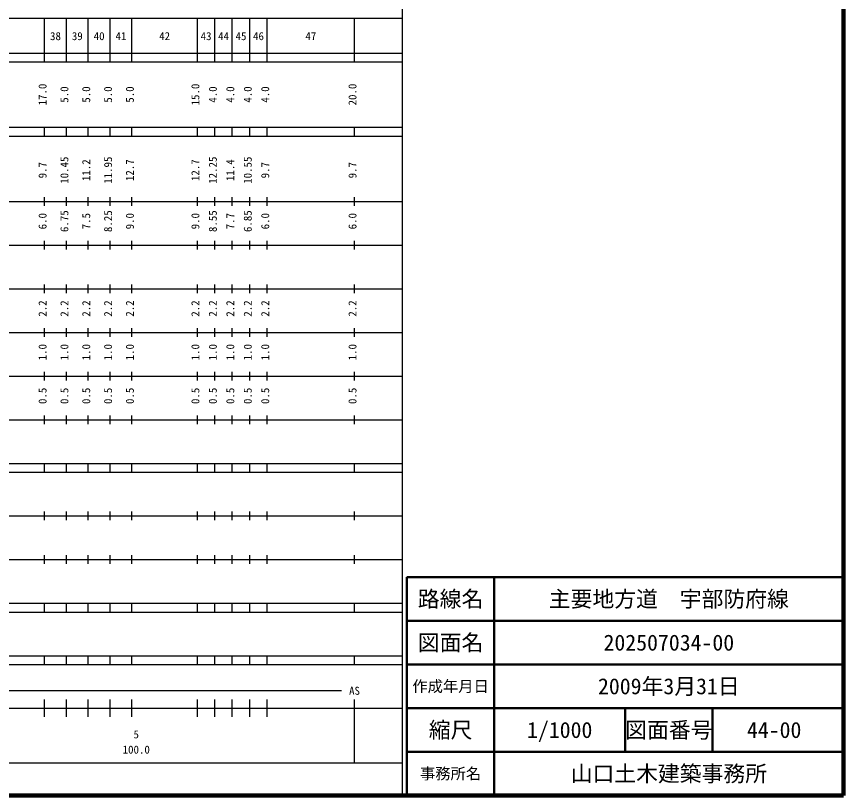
# Model space of a CAD drawing. Units: millimetres on the paper, enlarged 1000 times. Extents: x 40000 to 680000, y 20000 to 380000.
# Drawn here: x 490578 to 680000, y 20000 to 198357 of the extents above; entities that cross this region are included whole.
import ezdxf
from ezdxf.enums import TextEntityAlignment as Align

# ---------------------------------------------------------------- set-up
doc = ezdxf.new("R2010")
doc.units = ezdxf.units.MM
doc.header["$LTSCALE"] = 1000
for name, color, linetype, lineweight in [('M-TTL', 2, 'Continuous', 140), ('M-TTL-BAND', 7, 'Continuous', 25), ('M-TTL-FRAM', 2, 'Continuous', 50), ('M-TTL-LINE', 7, 'Continuous', 50)]:
    doc.layers.add(name, color=color, linetype=linetype, lineweight=lineweight)
doc.layers.add('M-TTL-TXT', color=7, linetype='Continuous')
doc.styles.add('ＭＳ ゴシック', font='')
doc.styles.get('ＭＳ ゴシック').set_extended_font_data('MS Gothic')

msp = doc.modelspace()

# ---------------------------------------------------------------- linework, layer by layer
at = {"layer": 'M-TTL'}
for p, q in [((680000, 20000), (680000, 380000)), ((40000, 20000), (680000, 20000))]:
    msp.add_line(p, q, dxfattribs=at)
at = {"layer": 'M-TTL-BAND'}
for p, q in [((579000, 20000), (579000, 370000)), ((68000, 198000), (579000, 198000)), ((497000, 188000), (497000, 198000)), ((502000, 188000), (502000, 198000)), ((507000, 188000), (507000, 198000)), ((512000, 188000), (512000, 198000)), ((517000, 188000), (517000, 198000)), ((532000, 188000), (532000, 198000)), ((536000, 188000), (536000, 198000)), ((540000, 188000), (540000, 198000)), ((544000, 188000), (544000, 198000)), ((548000, 188000), (548000, 198000)), ((568000, 188000), (568000, 198000)), ((40000, 190000), (579000, 190000)), ((40000, 188000), (579000, 188000)), ((40000, 173000), (579000, 173000)), ((497000, 171000), (497000, 173000)), ((502000, 171000), (502000, 173000)), ((507000, 171000), (507000, 173000)), ((512000, 171000), (512000, 173000)), ((517000, 171000), (517000, 173000)), ((532000, 171000), (532000, 173000)), ((536000, 171000), (536000, 173000)), ((540000, 171000), (540000, 173000)), ((544000, 171000), (544000, 173000)), ((548000, 171000), (548000, 173000)), ((568000, 171000), (568000, 173000)), ((40000, 171000), (579000, 171000)), ((40000, 156000), (579000, 156000)), ((497000, 155000), (497000, 157000)), ((502000, 155000), (502000, 157000)), ((507000, 155000), (507000, 157000)), ((512000, 155000), (512000, 157000)), ((517000, 155000), (517000, 157000)), ((532000, 155000), (532000, 157000)), ((536000, 155000), (536000, 157000)), ((540000, 155000), (540000, 157000)), ((544000, 155000), (544000, 157000)), ((548000, 155000), (548000, 157000)), ((568000, 155000), (568000, 157000)), ((46000, 146000), (579000, 146000)), ((497000, 145000), (497000, 147000)), ((502000, 145000), (502000, 147000)), ((507000, 145000), (507000, 147000)), ((512000, 145000), (512000, 147000)), ((517000, 145000), (517000, 147000)), ((532000, 145000), (532000, 147000)), ((536000, 145000), (536000, 147000)), ((540000, 145000), (540000, 147000)), ((544000, 145000), (544000, 147000)), ((548000, 145000), (548000, 147000)), ((568000, 145000), (568000, 147000)), ((497000, 135000), (497000, 137000)), ((502000, 135000), (502000, 137000)), ((507000, 135000), (507000, 137000)), ((512000, 135000), (512000, 137000)), ((517000, 135000), (517000, 137000)), ((532000, 135000), (532000, 137000)), ((536000, 135000), (536000, 137000)), ((540000, 135000), (540000, 137000)), ((544000, 135000), (544000, 137000)), ((548000, 135000), (548000, 137000)), ((568000, 135000), (568000, 137000)), ((52000, 136000), (579000, 136000)), ((497000, 125000), (497000, 127000)), ((502000, 125000), (502000, 127000)), ((507000, 125000), (507000, 127000)), ((512000, 125000), (512000, 127000)), ((517000, 125000), (517000, 127000)), ((532000, 125000), (532000, 127000)), ((536000, 125000), (536000, 127000)), ((540000, 125000), (540000, 127000)), ((544000, 125000), (544000, 127000)), ((548000, 125000), (548000, 127000)), ((568000, 125000), (568000, 127000)), ((46000, 126000), (579000, 126000)), ((52000, 116000), (579000, 116000)), ((497000, 115000), (497000, 117000)), ((502000, 115000), (502000, 117000)), ((507000, 115000), (507000, 117000)), ((512000, 115000), (512000, 117000)), ((517000, 115000), (517000, 117000)), ((532000, 115000), (532000, 117000)), ((536000, 115000), (536000, 117000)), ((540000, 115000), (540000, 117000)), ((544000, 115000), (544000, 117000)), ((548000, 115000), (548000, 117000)), ((568000, 115000), (568000, 117000)), ((497000, 105000), (497000, 107000)), ((502000, 105000), (502000, 107000)), ((507000, 105000), (507000, 107000)), ((512000, 105000), (512000, 107000)), ((517000, 105000), (517000, 107000)), ((532000, 105000), (532000, 107000)), ((536000, 105000), (536000, 107000)), ((540000, 105000), (540000, 107000)), ((544000, 105000), (544000, 107000)), ((548000, 105000), (548000, 107000)), ((568000, 105000), (568000, 107000)), ((46000, 106000), (579000, 106000)), ((40000, 96000), (579000, 96000)), ((497000, 94000), (497000, 96000)), ((502000, 94000), (502000, 96000)), ((507000, 94000), (507000, 96000)), ((512000, 94000), (512000, 96000)), ((517000, 94000), (517000, 96000)), ((532000, 94000), (532000, 96000)), ((536000, 94000), (536000, 96000)), ((540000, 94000), (540000, 96000)), ((544000, 94000), (544000, 96000)), ((548000, 94000), (548000, 96000)), ((568000, 94000), (568000, 96000)), ((40000, 94000), (579000, 94000)), ((49000, 84000), (579000, 84000)), ((497000, 83000), (497000, 85000)), ((502000, 83000), (502000, 85000)), ((507000, 83000), (507000, 85000)), ((512000, 83000), (512000, 85000)), ((517000, 83000), (517000, 85000)), ((532000, 83000), (532000, 85000)), ((536000, 83000), (536000, 85000)), ((540000, 83000), (540000, 85000)), ((544000, 83000), (544000, 85000)), ((548000, 83000), (548000, 85000)), ((568000, 83000), (568000, 85000)), ((40000, 74000), (579000, 74000)), ((497000, 73000), (497000, 75000)), ((502000, 73000), (502000, 75000)), ((507000, 73000), (507000, 75000)), ((512000, 73000), (512000, 75000)), ((517000, 73000), (517000, 75000)), ((532000, 73000), (532000, 75000)), ((536000, 73000), (536000, 75000)), ((540000, 73000), (540000, 75000)), ((544000, 73000), (544000, 75000)), ((548000, 73000), (548000, 75000)), ((568000, 73000), (568000, 75000)), ((40000, 64000), (579000, 64000)), ((497000, 62000), (497000, 64000)), ((502000, 62000), (502000, 64000)), ((507000, 62000), (507000, 64000)), ((512000, 62000), (512000, 64000)), ((517000, 62000), (517000, 64000)), ((532000, 62000), (532000, 64000)), ((536000, 62000), (536000, 64000)), ((540000, 62000), (540000, 64000)), ((544000, 62000), (544000, 64000)), ((548000, 62000), (548000, 64000)), ((568000, 62000), (568000, 64000)), ((40000, 62000), (579000, 62000)), ((40000, 52000), (579000, 52000)), ((497000, 50000), (497000, 52000)), ((502000, 50000), (502000, 52000)), ((507000, 50000), (507000, 52000)), ((512000, 50000), (512000, 52000)), ((517000, 50000), (517000, 52000)), ((532000, 50000), (532000, 52000)), ((536000, 50000), (536000, 52000)), ((540000, 50000), (540000, 52000)), ((544000, 50000), (544000, 52000)), ((548000, 50000), (548000, 52000)), ((568000, 50000), (568000, 52000)), ((40000, 50000), (579000, 50000)), ((415500, 44000), (565000, 44000)), ((497000, 38000), (497000, 42000)), ((502000, 38000), (502000, 42000)), ((507000, 38000), (507000, 42000)), ((512000, 38000), (512000, 42000)), ((517000, 38000), (517000, 42000)), ((532000, 38000), (532000, 42000)), ((536000, 38000), (536000, 42000)), ((540000, 38000), (540000, 42000)), ((544000, 38000), (544000, 42000)), ((548000, 38000), (548000, 42000)), ((568000, 27500), (568000, 42000)), ((40000, 40000), (579000, 40000)), ((68000, 27500), (579000, 27500))]:
    msp.add_line(p, q, dxfattribs=at)
at = {"layer": 'M-TTL-FRAM'}
for p, q in [((680000, 70000), (580000, 70000)), ((580000, 70000), (580000, 20000))]:
    msp.add_line(p, q, dxfattribs=at)
at = {"layer": 'M-TTL-LINE'}
for p, q in [((600000, 70000), (600000, 20000)), ((680000, 60000), (580000, 60000)), ((680000, 50000), (580000, 50000)), ((680000, 40000), (580000, 40000)), ((630000, 40000), (630000, 30000)), ((650000, 40000), (650000, 30000)), ((680000, 30000), (580000, 30000))]:
    msp.add_line(p, q, dxfattribs=at)

# ---------------------------------------------------------------- texts
at = {"layer": 'M-TTL-BAND', "style": 'ＭＳ ゴシック'}
for s, p in [('38', (499500, 192405)), ('39', (504500, 192405)), ('40', (509500, 192405)), ('41', (514500, 192405)), ('42', (524500, 192405)), ('43', (534000, 192405)), ('44', (538000, 192405)), ('45', (542000, 192405)), ('46', (546000, 192405)), ('47', (558000, 192405)), ('AS', (568000, 42500)), ('5', (518000, 32523)), ('100.0', (518000, 29033))]:
    msp.add_text(s, height=1833, dxfattribs=at).set_placement(p, align=Align.BOTTOM_CENTER)
for s, p in [('17.0', (498000, 180500)), ('5.0', (503000, 180500)), ('5.0', (508000, 180500)), ('5.0', (513000, 180500)), ('5.0', (518000, 180500)), ('15.0', (533000, 180500)), ('4.0', (537000, 180500)), ('4.0', (541000, 180500)), ('4.0', (545000, 180500)), ('4.0', (549000, 180500)), ('20.0', (569000, 180500)), ('9.7', (498000, 163174)), ('10.45', (503000, 163174)), ('11.2', (508000, 163174)), ('11.95', (513000, 163174)), ('12.7', (518000, 163174)), ('12.7', (533000, 163174)), ('12.25', (537000, 163174)), ('11.4', (541000, 163174)), ('10.55', (545000, 163174)), ('9.7', (549000, 163174)), ('9.7', (569000, 163174)), ('6.75', (503000, 151500)), ('8.25', (513000, 151500)), ('8.55', (537000, 151500)), ('6.85', (545000, 151500)), ('6.0', (498000, 151500)), ('7.5', (508000, 151500)), ('9.0', (518000, 151500)), ('9.0', (533000, 151500)), ('7.7', (541000, 151500)), ('6.0', (549000, 151500)), ('6.0', (569000, 151500)), ('2.2', (498000, 131500)), ('2.2', (503000, 131500)), ('2.2', (508000, 131500)), ('2.2', (513000, 131500)), ('2.2', (518000, 131500)), ('2.2', (533000, 131500)), ('2.2', (537000, 131500)), ('2.2', (541000, 131500)), ('2.2', (545000, 131500)), ('2.2', (549000, 131500)), ('2.2', (569000, 131500)), ('1.0', (498000, 121500)), ('1.0', (503000, 121500)), ('1.0', (508000, 121500)), ('1.0', (513000, 121500)), ('1.0', (518000, 121500)), ('1.0', (533000, 121500)), ('1.0', (537000, 121500)), ('1.0', (541000, 121500)), ('1.0', (545000, 121500)), ('1.0', (549000, 121500)), ('1.0', (569000, 121500)), ('0.5', (498000, 111500)), ('0.5', (503000, 111500)), ('0.5', (508000, 111500)), ('0.5', (513000, 111500)), ('0.5', (518000, 111500)), ('0.5', (533000, 111500)), ('0.5', (537000, 111500)), ('0.5', (541000, 111500)), ('0.5', (545000, 111500)), ('0.5', (549000, 111500)), ('0.5', (569000, 111500))]:
    msp.add_text(s, height=1833, rotation=90, dxfattribs=at).set_placement(p, align=Align.BOTTOM_CENTER)
at = {"layer": 'M-TTL-TXT', "style": 'ＭＳ ゴシック'}
for s, height, p in [('路線名', 3666, (590000, 65000)), ('主要地方道\u3000宇部防府線', 3666, (640000, 65000)), ('図面名', 3666, (590000, 55000)), ('202507034-00', 3666, (640000, 55000)), ('2009年3月31日', 3666, (640000, 45000)), ('作成年月日', 2566, (590000, 45000)), ('縮尺', 3666, (590000, 35000)), ('1/1000', 3666, (615000, 35000)), ('図面番号', 3666, (640000, 35000)), ('44-00', 3666, (664125, 35000)), ('事務所名', 2566, (590000, 25000)), ('山口土木建築事務所', 3666, (640000, 25000))]:
    msp.add_text(s, height=height, dxfattribs=at).set_placement(p, align=Align.MIDDLE_CENTER)

doc.saveas('drawing.dxf')
